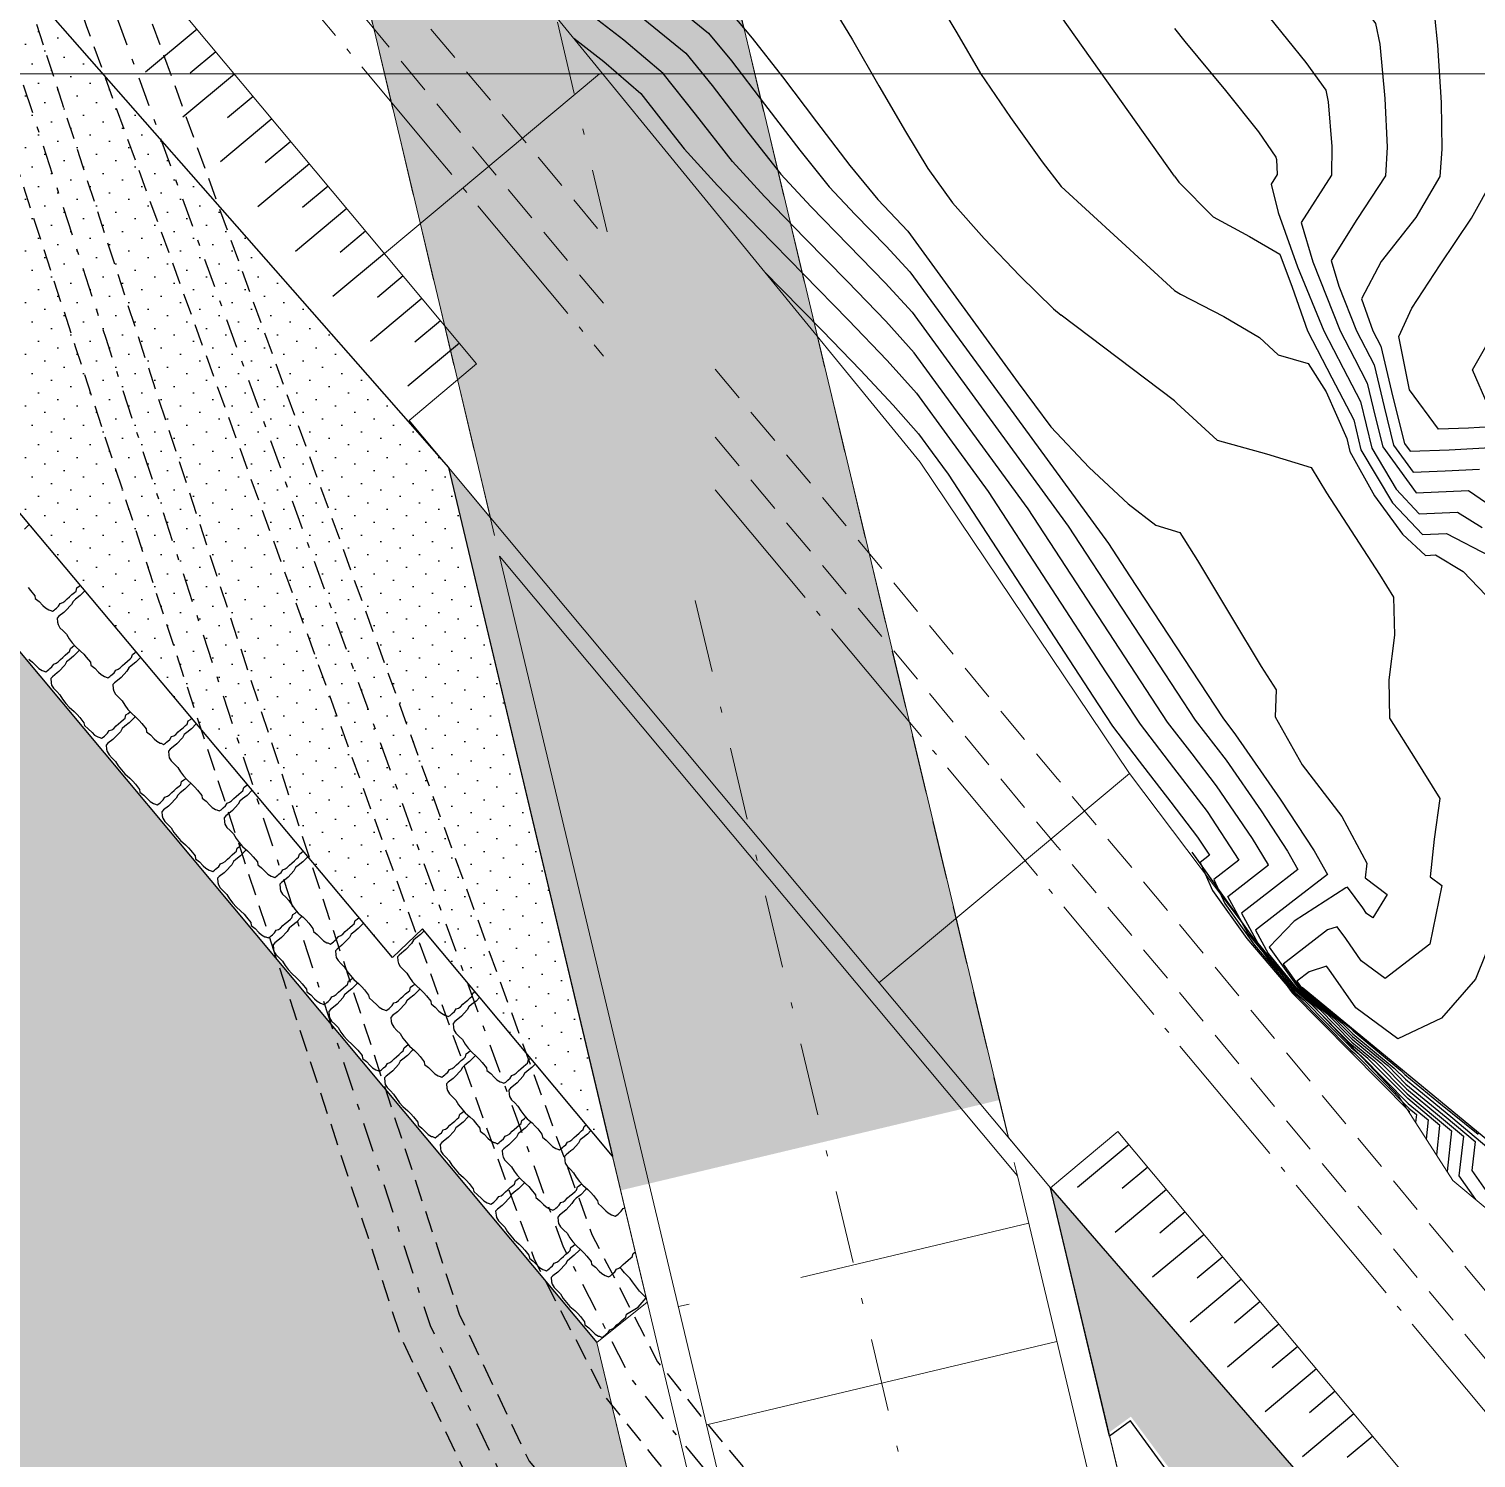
# Model space of a CAD drawing. Extents: x 61466 to 63015, y 108404 to 110397.
# Drawn here: x 62475.04 to 62499.8, y 108526.31 to 108550.77 of the extents above; entities that cross this region are included whole.
import ezdxf

# ---------------------------------------------------------------- set-up
doc = ezdxf.new("R2010")
doc.units = 0
doc.header["$LTSCALE"] = 1.000015
doc.header["$MEASUREMENT"] = 0
for name, pattern in [('ACAD_ISO04W100', [30, 24, -3, 0, -3]), ('DOT', [0.55, 0.3, -0.25]), ('NASCOSTA', [9.525, 6.35, -3.175]), ('TRATTEGGIATA', [0.75, 0.5, -0.25]), ('TRATTEGGIATA2', [0.375, 0.25, -0.125]), ('TRATTOPUNTO2', [0.5, 0.25, -0.125, 0, -0.125])]:
    doc.linetypes.add(name, pattern=pattern)
for name, color, linetype in [('colore lago', 131, 'Continuous'), ('Conduite 1000', 170, 'Continuous'), ('coordinate', 2, 'Continuous'), ('curve livello 5m', 7, 'Continuous'), ('Limite fiume', 6, 'Continuous'), ('LIN010CO', 2, 'Continuous'), ('LIN010TR', 2, 'NASCOSTA'), ('LIN018CO', 6, 'Continuous'), ('LIN018TR', 6, 'NASCOSTA'), ('LIN025CO', 7, 'Continuous'), ('pendenze', 2, 'Continuous'), ('Per+Mod Surf', 7, 'Continuous'), ('sezioni', 7, 'Continuous'), ('TalusHautBas', 7, 'Continuous'), ('TRATTCOLO-32', 255, 'Continuous')]:
    doc.layers.add(name, color=color, linetype=linetype)
doc.layers.add('Colori bordi', color=5, linetype='Continuous', plot=False)
doc.layers.add('no_plot', color=5, linetype='Continuous', plot=False)
doc.layers.add('LINCOLOVERDE-025', color=80, linetype='Continuous', lineweight=25)
pattern_1 = [(225, (0, 0), (0.11048543456, -0.3314563037), [0, -0.3125])]

# ---------------------------------------------------------------- blocks, each defined once
blk = doc.blocks.new('CONTORNO')
at = {"layer": 'Colori bordi', "lineweight": 0, "ltscale": 2, "flags": 128}
for points in [[(-22.578, 81.44), (16.586, -82.868), (15.866, -82.007), (19.27, -96.287), (18.407, -96.98), (19.153, -100.108)], [(28.44, -103.877), (26.165, -94.334), (26.165, -94.334), (25.446, -93.474), (-6.877, 42.135)]]:
    blk.add_lwpolyline(points, dxfattribs=at)

msp = doc.modelspace()

# ---------------------------------------------------------------- hatches: boundary and pattern name
at = {"layer": 'colore lago', "linetype": 'Continuous', "lineweight": 0}
msp.add_hatch(color=256, dxfattribs=at).paths.add_polyline_path([(62547.915, 108426.777), (62544.897, 108437.007), (62544.493, 108444.651), (62545.356, 108452.699), (62543.608, 108459.606), (62537.06, 108468.431), (62530.397, 108473.862), (62527.61, 108478.063), (62523.513, 108483.362), (62517.305, 108489.509), (62515.162, 108489.283), (62513.59, 108490.987), (62513.852, 108495.246), (62504.852, 108507.641), (62496.282, 108519.444), (62493.401, 108518.757), (62485.503, 108525.16), (62484.758, 108528.288), (62471.397, 108544.28), (62471.521, 108544.381), (62471.307, 108544.63), (62466.582, 108550.14), (62461.323, 108555.669), (62452.234, 108564.908), (62445.975, 108571.355), (62438.597, 108578.993), (62431.968, 108586.051), (62422.759, 108596.383), (62419.614, 108600.43), (62408.579, 108615.912), (62402.883, 108625.049), (62402.43, 108624.768), (62397.589, 108621.762), (62392.271, 108618.46), (62379.582, 108610.581), (62385.62, 108600.92), (62400.115, 108577.726), (62397.691, 108576.2), (62399.555, 108573.013), (62400.542, 108570.997), (62402.182, 108566.645), (62403.779, 108562.376), (62405.518, 108558.228), (62408.196, 108552.888), (62411.192, 108547.807), (62415.156, 108541.54), (62417.677, 108537.481), (62418.985, 108535.375), (62423.804, 108527.74), (62427.401, 108522.066), (62428.917, 108522.33), (62431.999, 108520.483), (62435.209, 108517.103), (62435.248, 108508.375), (62442.532, 108497.745), (62448.327, 108490.271), (62457.902, 108478.106), (62469.007, 108462.331), (62468.89, 108461.981), (62477.152, 108449.843), (62486.864, 108436.011), (62496.889, 108418.536), (62504.8, 108403.974), (62555.468, 108403.974), (62553.625, 108410.285), (62549.503, 108421.578)])
at = {"layer": 'LIN010CO', "linetype": 'Continuous', "lineweight": 0}
h = msp.add_hatch(dxfattribs=at)
h.set_pattern_fill('DOTS', color=256, scale=5, angle=-45, style=0)
h.set_pattern_definition(pattern_1)
h.paths.add_polyline_path([(62504.878, 108507.605), (62505.742, 108508.232), (62505.354, 108508.795), (62505.963, 108509.256), (62498.597, 108519.418), (62499.167, 108519.911), (62493.894, 108527.02), (62493.514, 108526.744), (62492.516, 108530.933), (62507.543, 108513.616), (62507.737, 108513.778), (62513.187, 108507.255), (62513.381, 108507.417), (62516.504, 108503.679), (62516.063, 108503.311), (62524.715, 108494.745), (62523.716, 108493.899), (62524.201, 108493.33), (62513.852, 108495.246)])
at = {"layer": 'LINCOLOVERDE-025', "linetype": 'Continuous', "lineweight": 0}
h = msp.add_hatch(color=256, dxfattribs=at)
h.dxf.hatch_style = 1
h.paths.add_polyline_path([(62478.858, 108572.792), (62475.862, 108572.078), (62482.936, 108542.4), (62482.217, 108543.261), (62485.165, 108530.892), (62488.647, 108531.722)])
h.paths.add_polyline_path([(62481.854, 108573.506), (62478.858, 108572.792), (62488.647, 108531.722), (62491.643, 108532.437)])
at = {"layer": 'pendenze', "linetype": 'Continuous'}
h = msp.add_hatch(dxfattribs=at)
h.set_pattern_fill('DOTS', color=256, scale=5, angle=-45, style=0)
h.set_pattern_definition(pattern_1)
h.paths.add_polyline_path([(62481.776, 108535.366), (62481.261, 108534.878), (62472.483, 108545.338), (62473.178, 108545.93), (62471.102, 108548.566), (62470.366, 108547.939), (62469.644, 108548.644), (62474.162, 108552.434), (62480.831, 108544.839), (62482.217, 108543.261), (62485.026, 108531.477)])

# ---------------------------------------------------------------- linework, layer by layer
at = {"layer": 'Colori bordi', "linetype": 'Continuous', "lineweight": 0, "flags": 128}
msp.add_lwpolyline([(62485.503, 108525.16), (62484.758, 108528.288), (62471.397, 108544.28), (62471.521, 108544.381), (62471.307, 108544.63), (62466.582, 108550.14), (62461.323, 108555.669), (62452.234, 108564.908), (62445.975, 108571.355), (62438.597, 108578.993), (62431.968, 108586.051), (62422.759, 108596.383), (62419.614, 108600.43), (62408.579, 108615.912)], dxfattribs=at)
at = {"layer": 'Conduite 1000', "linetype": 'TRATTEGGIATA2', "ltscale": 1.5, "flags": 128}
for points, elevation in [([(62462.951, 108569.266), (62468.482, 108563.313), (62474.066, 108557.787), (62475.014, 108556.513), (62475.806, 108554.754), (62477.042, 108551.158), (62484.673, 108530.139), (62485.796, 108527.96), (62486.539, 108527.03), (62496.147, 108515.461), (62498.015, 108513.188), (62499.314, 108511.67), (62499.508, 108511.447), (62501.86, 108508.75), (62502.044, 108508.532), (62503.096, 108507.296), (62503.169, 108507.21), (62506.669, 108502.962), (62510.917, 108497.796), (62515.172, 108492.623), (62520.198, 108486.553), (62525.225, 108480.482), (62530.361, 108474.313), (62535.499, 108468.144), (62540.212, 108462.497), (62544.926, 108456.851), (62565.713, 108432.084), (62567.128, 108430.36), (62568.411, 108428.898), (62569.163, 108427.961), (62570.114, 108426.834), (62570.457, 108426.45), (62575.082, 108420.662), (62582.399, 108411.97), (62582.754, 108410.872), (62581.736, 108410.542), (62581.445, 108411.441), (62574.254, 108419.984), (62569.64, 108425.759), (62569.306, 108426.133), (62568.337, 108427.281), (62567.592, 108428.209), (62566.312, 108429.667), (62564.89, 108431.401), (62544.106, 108456.164), (62539.391, 108461.812), (62534.677, 108467.459), (62529.539, 108473.629), (62524.402, 108479.799), (62519.374, 108485.87), (62514.347, 108491.942), (62510.09, 108497.117), (62505.844, 108502.281), (62502.347, 108506.525), (62502.28, 108506.604), (62501.229, 108507.839), (62501.048, 108508.052), (62498.701, 108510.744), (62498.504, 108510.971), (62497.195, 108512.501), (62495.322, 108514.78), (62485.71, 108526.354), (62484.894, 108527.375), (62483.691, 108529.709), (62476.034, 108550.802), (62474.81, 108554.36), (62474.086, 108555.967), (62473.256, 108557.084), (62467.714, 108562.568), (62462.167, 108568.537)], 279.04), ([(62463.405, 108565.574), (62465.133, 108563.791), (62469.02, 108559.793), (62472.915, 108555.789), (62473.768, 108554.683), (62474.27, 108553.501), (62475.053, 108551.212), (62475.959, 108548.424), (62476.864, 108545.64), (62482.403, 108528.776), (62483.598, 108526.257), (62484.158, 108525.609), (62494.437, 108513.44), (62495.976, 108511.575), (62496.99, 108510.456), (62498.469, 108508.942), (62499.969, 108507.403), (62500.142, 108507.214), (62501.341, 108505.952), (62503.051, 108503.871), (62504.767, 108501.782), (62509.889, 108495.622), (62515.014, 108489.461), (62518.195, 108485.622), (62525.264, 108477.098), (62530.391, 108470.978), (62534.032, 108466.633), (62535.529, 108464.845), (62535.642, 108464.708), (62536.737, 108463.404), (62545.242, 108453.253), (62545.418, 108453.044), (62561.204, 108434.247), (62563.166, 108431.887), (62565.561, 108428.98), (62566.396, 108428.011), (62567.418, 108426.731), (62568.805, 108425.067), (62572.623, 108420.422), (62576.608, 108415.646), (62580.658, 108410.792), (62581.152, 108409.337), (62580.139, 108408.993), (62579.709, 108410.26), (62575.787, 108414.96), (62571.799, 108419.739), (62567.981, 108424.384), (62566.589, 108426.054), (62565.572, 108427.328), (62564.743, 108428.291), (62562.342, 108431.205), (62560.383, 108433.561), (62544.599, 108452.356), (62544.422, 108452.566), (62535.917, 108462.716), (62534.82, 108464.023), (62534.706, 108464.161), (62533.211, 108465.946), (62529.571, 108470.291), (62524.442, 108476.413), (62517.372, 108484.939), (62514.19, 108488.777), (62509.066, 108494.938), (62503.943, 108501.1), (62502.224, 108503.191), (62500.538, 108505.243), (62499.359, 108506.485), (62499.192, 108506.668), (62497.703, 108508.194), (62496.211, 108509.723), (62495.167, 108510.875), (62493.616, 108512.754), (62483.344, 108524.914), (62482.694, 108525.668), (62481.407, 108528.378), (62475.846, 108545.308), (62474.941, 108548.093), (62474.037, 108550.874), (62473.27, 108553.119), (62472.836, 108554.139), (62472.105, 108555.087), (62468.252, 108559.048), (62464.365, 108563.045), (62462.637, 108564.829)], 277.833)]:
    msp.add_lwpolyline(points, close=True, dxfattribs=dict(at, elevation=elevation))
at = {"layer": 'Conduite 1000', "linetype": 'TRATTOPUNTO2', "ltscale": 2, "flags": 128}
for points, elevation in [([(62462.559, 108568.901), (62468.098, 108562.94), (62473.661, 108557.435), (62474.55, 108556.24), (62475.308, 108554.557), (62476.538, 108550.98), (62484.182, 108529.924), (62485.345, 108527.667), (62486.124, 108526.692), (62495.734, 108515.121), (62497.605, 108512.844), (62498.909, 108511.32), (62499.105, 108511.096), (62501.454, 108508.401), (62501.636, 108508.186), (62502.688, 108506.95), (62502.758, 108506.868), (62506.256, 108502.622), (62510.504, 108497.456), (62514.759, 108492.282), (62519.786, 108486.211), (62524.813, 108480.14), (62529.95, 108473.971), (62535.088, 108467.802), (62539.801, 108462.154), (62544.516, 108456.507), (62565.301, 108431.742), (62566.72, 108430.013), (62568.001, 108428.553), (62568.75, 108427.621), (62569.71, 108426.484), (62570.049, 108426.105), (62574.668, 108420.323), (62581.922, 108411.705), (62582.245, 108410.707)], 279.04), ([(62463.021, 108565.201), (62464.749, 108563.418), (62468.636, 108559.42), (62472.51, 108555.438), (62473.302, 108554.411), (62473.77, 108553.31), (62474.545, 108551.043), (62475.45, 108548.258), (62476.355, 108545.474), (62481.905, 108528.577), (62483.146, 108525.962), (62483.751, 108525.261), (62494.026, 108513.097), (62495.571, 108511.225), (62496.601, 108510.09), (62498.086, 108508.568), (62499.58, 108507.036), (62499.751, 108506.85), (62500.939, 108505.597), (62502.637, 108503.531), (62504.355, 108501.441), (62509.478, 108495.28), (62514.602, 108489.119), (62517.784, 108485.281), (62524.853, 108476.755), (62529.981, 108470.634), (62533.622, 108466.289), (62535.117, 108464.503), (62535.231, 108464.366), (62536.327, 108463.06), (62544.832, 108452.909), (62545.008, 108452.7), (62560.794, 108433.904), (62562.754, 108431.546), (62565.152, 108428.636), (62565.984, 108427.67), (62567.003, 108426.392), (62568.393, 108424.725), (62572.211, 108420.08), (62576.198, 108415.303), (62580.184, 108410.526), (62580.646, 108409.165)], 277.833)]:
    msp.add_lwpolyline(points, dxfattribs=dict(at, elevation=elevation))
at = {"layer": 'coordinate', "linetype": 'Continuous', "lineweight": 0}
for p, q in [((62300, 108550), (62494.639, 108550)), ((62494.639, 108550), (62587, 108550))]:
    msp.add_line(p, q, dxfattribs=at)
at = {"layer": 'curve livello 5m', "color": 2}
msp.add_line((62494.639, 108548.248), (62492.699, 108550.98), dxfattribs=at)
at = {"layer": 'curve livello 5m', "color": 2, "flags": 128}
for points in [[(62485.548, 108550.946), (62486.28, 108550.35), (62486.28, 108550.35), (62486.73, 108549.797), (62487.356, 108548.975), (62487.907, 108548.28), (62487.907, 108548.28), (62488.421, 108547.725), (62489.064, 108547.066), (62489.689, 108546.423), (62490.15, 108545.919), (62490.15, 108545.919), (62491.378, 108544.236), (62492.823, 108542.258), (62493.738, 108540.854), (62494.993, 108538.94), (62495.522, 108538.251), (62496.12, 108537.388), (62496.575, 108536.695), (62496.751, 108536.38), (62496.751, 108536.38), (62496.267, 108536.006), (62495.787, 108535.633), (62495.787, 108535.633), (62496.067, 108535.12), (62496.728, 108534.313), (62496.728, 108534.313), (62497.119, 108533.99), (62497.673, 108533.43), (62498.061, 108533.109), (62498.62, 108532.544), (62499.381, 108531.912), (62499.302, 108531.213)], [(62494.639, 108548.248), (62494.715, 108548.146), (62494.715, 108548.146), (62495.304, 108547.551), (62495.925, 108547.213), (62496.441, 108546.915), (62496.441, 108546.915), (62496.652, 108546.346), (62496.914, 108545.602), (62496.914, 108545.602), (62497.334, 108544.798), (62497.705, 108544.075), (62497.705, 108544.075), (62497.829, 108543.564), (62498.367, 108542.656), (62498.88, 108542.114), (62498.88, 108542.114), (62499.292, 108542.133), (62500.04, 108541.745)], [(62500.235, 108543.97), (62499.667, 108543.934), (62499.156, 108543.92), (62498.661, 108544.592), (62498.477, 108545.504), (62498.699, 108545.99), (62499.184, 108546.728), (62499.72, 108547.53), (62500.099, 108548.207)]]:
    msp.add_lwpolyline(points, dxfattribs=at)
at = {"layer": 'Limite fiume', "linetype": 'Continuous'}
msp.add_line((62471.397, 108544.28), (62484.758, 108528.288), dxfattribs=at)
at = {"layer": 'Limite fiume', "linetype": 'Continuous', "flags": 128}
for points in [[(62481.776, 108535.366), (62481.261, 108534.878), (62472.483, 108545.338), (62473.178, 108545.93), (62471.102, 108548.566), (62470.366, 108547.939), (62469.644, 108548.644), (62474.162, 108552.434), (62480.831, 108544.839), (62482.217, 108543.261), (62485.026, 108531.477)], [(62504.852, 108507.641), (62505.646, 108508.229), (62505.251, 108508.812), (62505.83, 108509.251), (62498.441, 108519.457), (62499.034, 108519.89), (62493.887, 108526.95), (62493.528, 108526.685), (62492.516, 108530.933), (62507.543, 108513.616), (62507.737, 108513.778), (62513.187, 108507.255), (62513.381, 108507.417), (62516.504, 108503.679), (62516.063, 108503.311), (62524.663, 108494.702), (62523.716, 108493.899), (62524.201, 108493.33), (62513.852, 108495.246)]]:
    msp.add_lwpolyline(points, close=True, dxfattribs=at)
at = {"layer": 'LIN010CO', "linetype": 'Continuous', "lineweight": 0}
for p, q in [((62488.249, 108529.403), (62492.145, 108530.331)), ((62486.153, 108528.903), (62486.335, 108528.946)), ((62492.628, 108528.307), (62486.636, 108526.879))]:
    msp.add_line(p, q, dxfattribs=at)
at = {"layer": 'LIN010TR', "linetype": 'TRATTOPUNTO2', "lineweight": 0, "ltscale": 5, "flags": 128}
for points in [[(62455.145, 108672.281), (62484.936, 108547.295)], [(62486.439, 108540.988), (62491.902, 108518.07)]]:
    msp.add_lwpolyline(points, dxfattribs=at)
at = {"layer": 'LIN010TR', "lineweight": 0, "ltscale": 0.1, "flags": 128}
for points in [[(62453.2, 108579.627), (62465.895, 108569.944), (62482.946, 108549.535), (62484.869, 108547.234)], [(62452.691, 108579.077), (62465.376, 108569.402), (62482.946, 108548.372), (62484.869, 108546.071)], [(62486.783, 108544.942), (62492.637, 108537.936), (62523.523, 108500.966)], [(62486.783, 108543.779), (62492.637, 108536.773), (62523.523, 108499.803)]]:
    msp.add_lwpolyline(points, dxfattribs=at)
at = {"layer": 'LIN018CO'}
for p, q in [((62477.917, 108550.76), (62477.036, 108550.025)), ((62478.238, 108550.377), (62477.799, 108550.01)), ((62478.558, 108549.993), (62477.677, 108549.257)), ((62478.879, 108549.609), (62478.44, 108549.243)), ((62479.199, 108549.226), (62478.319, 108548.49)), ((62479.52, 108548.842), (62479.081, 108548.476)), ((62479.84, 108548.458), (62478.96, 108547.723)), ((62480.161, 108548.075), (62479.722, 108547.708)), ((62480.482, 108547.691), (62479.601, 108546.955)), ((62480.802, 108547.307), (62480.364, 108546.941)), ((62481.123, 108546.923), (62480.242, 108546.188)), ((62481.443, 108546.54), (62481.005, 108546.173)), ((62481.764, 108546.156), (62480.883, 108545.42)), ((62482.084, 108545.772), (62481.646, 108545.406)), ((62482.405, 108545.389), (62481.524, 108544.653)), ((62493.863, 108531.674), (62492.982, 108530.938)), ((62494.183, 108531.29), (62493.745, 108530.924)), ((62494.504, 108530.907), (62493.623, 108530.171)), ((62494.825, 108530.523), (62494.386, 108530.157)), ((62495.145, 108530.139), (62494.264, 108529.404)), ((62495.466, 108529.756), (62495.027, 108529.389)), ((62495.786, 108529.372), (62494.906, 108528.636)), ((62496.107, 108528.988), (62495.668, 108528.622)), ((62496.427, 108528.604), (62495.547, 108527.869)), ((62496.748, 108528.221), (62496.309, 108527.854)), ((62497.069, 108527.837), (62496.188, 108527.101)), ((62497.389, 108527.453), (62496.951, 108527.087)), ((62497.71, 108527.07), (62496.829, 108526.334)), ((62498.03, 108526.686), (62497.592, 108526.319))]:
    msp.add_line(p, q, dxfattribs=at)
at = {"layer": 'LIN018TR', "linetype": 'ACAD_ISO04W100', "lineweight": 0, "ltscale": 0.1, "flags": 128}
for points in [[(62454.896, 108581.044), (62481.938, 108548.677), (62484.869, 108545.169)], [(62486.783, 108542.878), (62523.523, 108498.901)]]:
    msp.add_lwpolyline(points, dxfattribs=at)
at = {"layer": 'LIN025CO', "linetype": 'TRATTEGGIATA', "lineweight": 0, "ltscale": 2}
for p, q in [((62445.642, 108725.432), (62491.953, 108531.14)), ((62439.65, 108724.004), (62483.092, 108541.745))]:
    msp.add_line(p, q, dxfattribs=at)
at = {"layer": 'LIN025CO', "linetype": 'Continuous', "lineweight": 0}
for p, q in [((62482.217, 108543.261), (62486.548, 108525.091)), ((62482.217, 108543.261), (62492.516, 108530.933)), ((62483.092, 108541.745), (62487.034, 108525.207)), ((62483.092, 108541.745), (62491.953, 108531.14)), ((62491.953, 108531.14), (62494.591, 108520.069)), ((62492.516, 108530.934), (62495.078, 108520.185)), ((62484.758, 108528.288), (62485.503, 108525.16))]:
    msp.add_line(p, q, dxfattribs=at)
at = {"layer": 'LIN025CO', "linetype": 'Continuous'}
msp.add_line((62494.937, 108536.677), (62496.65, 108534.274), dxfattribs=at)
at = {"layer": 'no_plot'}
for p, q in [((62492.699, 108548.07), (62494.639, 108546.289)), ((62494.639, 108544.404), (62492.699, 108545.867))]:
    msp.add_line(p, q, dxfattribs=at)
at = {"layer": 'no_plot', "flags": 128}
for points in [[(62474.647, 108573.741), (62475.089, 108573.341), (62475.39, 108572.79), (62475.786, 108571.952), (62476.151, 108571.245), (62477.518, 108569.366), (62478.284, 108568.327), (62478.701, 108567.822), (62479.198, 108567.235), (62479.597, 108566.75), (62481.732, 108563.792), (62484.062, 108560.565), (62484.464, 108559.948), (62484.928, 108559.217), (62485.322, 108558.613), (62487.624, 108555.455), (62488.494, 108554.222), (62489.353, 108553.023), (62490.5, 108551.401), (62490.914, 108550.7), (62491.323, 108550.006), (62491.835, 108549.248), (62492.373, 108548.493), (62492.699, 108548.07)], [(62494.639, 108558.587), (62494.93, 108558.183), (62496.724, 108555.198), (62497.799, 108553.441), (62498.432, 108552.647), (62498.929, 108552.006), (62499.034, 108551.496), (62499.137, 108550.489), (62499.2, 108549.509), (62499.216, 108548.709), (62499.179, 108548.242), (62498.77, 108547.54), (62498.175, 108546.787), (62497.838, 108546.146), (62498.034, 108545.599), (62498.171, 108545.336), (62498.377, 108544.465), (62498.574, 108543.671), (62498.67, 108543.539), (62499.336, 108543.562), (62500.046, 108543.602)], [(62494.639, 108555.88), (62494.825, 108555.57), (62496.411, 108552.978), (62496.988, 108552.239), (62497.679, 108551.399), (62498.078, 108550.861), (62498.151, 108550.508), (62498.24, 108549.576), (62498.277, 108548.741), (62498.251, 108548.253), (62497.759, 108547.504), (62497.322, 108546.801), (62497.45, 108546.363), (62497.754, 108545.6), (62498.054, 108545.021), (62498.225, 108544.301), (62498.388, 108543.645), (62498.723, 108543.182), (62499.272, 108543.202), (62499.858, 108543.235)], [(62494.639, 108553.142), (62495.022, 108552.515), (62495.56, 108551.815), (62496.258, 108550.966), (62496.889, 108550.191), (62497.227, 108549.716), (62497.268, 108549.519), (62497.332, 108548.753), (62497.323, 108548.265), (62496.806, 108547.456), (62497.004, 108546.779), (62497.474, 108545.601), (62497.72, 108545.129), (62497.938, 108544.705), (62498.073, 108544.136), (62498.201, 108543.618), (62498.775, 108542.826), (62499.669, 108542.867), (62500.283, 108542.445)], [(62485.962, 108551.275), (62486.667, 108550.694), (62487.063, 108550.219), (62487.628, 108549.48), (62488.23, 108548.69), (62488.734, 108548.063), (62489.177, 108547.59), (62489.708, 108547.048), (62490.113, 108546.612), (62491.673, 108544.474), (62493.508, 108541.961), (62493.87, 108541.406), (62495.465, 108538.975), (62495.684, 108538.689), (62496.449, 108537.586), (62497.031, 108536.7), (62497.256, 108536.297), (62496.638, 108535.819), (62496.024, 108535.342), (62496.24, 108534.947), (62496.75, 108534.324), (62497.249, 108533.912), (62497.679, 108533.477), (62498.174, 108533.067), (62498.61, 108532.627), (62499.175, 108532.164), (62499.582, 108531.82), (62499.504, 108531.14), (62499.789, 108530.735)], [(62499.127, 108531.486), (62499.128, 108531.497), (62499.18, 108532.004), (62499.18, 108532.004), (62498.629, 108532.461), (62497.948, 108533.15), (62497.668, 108533.383), (62496.989, 108534.069), (62496.707, 108534.302), (62495.894, 108535.294), (62495.551, 108535.923), (62495.551, 108535.923), (62496.246, 108536.463), (62495.974, 108536.915), (62495.359, 108537.813), (62494.94, 108538.359), (62494.522, 108538.905), (62494.522, 108538.905), (62493.605, 108540.302), (62492.138, 108542.554), (62491.083, 108543.998), (62490.187, 108545.225), (62489.701, 108545.764), (62489.043, 108546.446), (62488.317, 108547.186), (62487.628, 108547.898), (62487.08, 108548.497), (62487.08, 108548.497), (62486.445, 108549.309), (62485.894, 108550.006), (62485.894, 108550.006), (62485.22, 108550.575), (62484.404, 108551.2)], [(62487.053, 108551.038), (62487.416, 108550.611), (62487.931, 108549.946), (62488.516, 108549.175), (62489.087, 108548.431), (62489.562, 108547.846), (62490.076, 108547.305), (62491.968, 108544.713), (62492.522, 108543.955), (62493.18, 108543.263), (62493.846, 108542.64), (62494.319, 108542.272), (62494.733, 108542.151), (62495.032, 108541.669), (62495.613, 108540.698), (62496.123, 108539.857), (62496.38, 108539.458), (62496.364, 108538.995), (62496.825, 108538.171), (62497.5, 108537.288), (62497.932, 108536.49), (62497.9, 108536.238), (62498.277, 108535.957), (62498.031, 108535.553), (62497.926, 108535.63), (62497.859, 108535.727), (62497.602, 108536.078), (62497.571, 108536.068), (62496.689, 108535.499), (62496.261, 108535.051), (62496.771, 108534.335), (62497.379, 108533.834), (62497.685, 108533.524), (62498.287, 108533.026), (62498.6, 108532.709), (62499.287, 108532.146), (62499.782, 108531.728), (62499.726, 108531.23), (62500.008, 108530.83)], [(62488.74, 108551.224), (62489.13, 108550.582), (62489.583, 108549.794), (62490.035, 108549.01), (62490.42, 108548.377), (62490.839, 108547.79), (62491.382, 108547.178), (62491.993, 108546.54), (62492.569, 108545.979), (62492.699, 108545.867)], [(62494.639, 108550.772), (62494.818, 108550.552), (62495.51, 108549.713), (62496.078, 108549.005), (62496.376, 108548.571), (62496.384, 108548.531), (62496.396, 108548.276), (62496.291, 108548.112), (62496.411, 108547.623), (62496.746, 108546.693), (62497.194, 108545.601), (62497.527, 108544.964), (62497.821, 108544.39), (62498.015, 108543.591), (62498.431, 108542.889), (62498.828, 108542.47), (62499.481, 108542.5), (62499.906, 108542.233)], [(62484.361, 108550.608), (62484.876, 108550.211), (62485.507, 108549.662), (62485.854, 108549.224), (62486.253, 108548.713), (62486.821, 108548.089), (62487.529, 108547.351), (62488.3, 108546.563), (62489.058, 108545.788), (62489.725, 108545.09), (62490.224, 108544.532), (62490.788, 108543.759), (62491.452, 108542.85), (62493.473, 108539.75), (62494.051, 108538.869), (62494.623, 108538.123), (62495.196, 108537.375), (62495.741, 108536.545), (62495.314, 108536.214), (62495.498, 108535.799), (62496.006, 108535.087), (62496.685, 108534.291), (62496.86, 108534.147), (62497.26, 108533.742), (62497.662, 108533.335), (62497.835, 108533.192), (62498.237, 108532.786), (62498.639, 108532.379), (62498.98, 108532.096), (62498.946, 108531.769)], [(62487.626, 108546.611), (62487.919, 108546.312), (62488.618, 108545.598), (62489.267, 108544.927), (62489.828, 108544.329), (62490.261, 108543.839), (62490.493, 108543.521), (62490.767, 108543.146), (62493.34, 108539.198), (62493.579, 108538.834), (62494.033, 108538.235), (62494.579, 108537.537), (62495.033, 108536.937), (62495.236, 108536.628), (62495.077, 108536.505), (62495.29, 108536.025), (62495.878, 108535.201), (62496.664, 108534.28), (62496.73, 108534.226), (62497.192, 108533.758), (62497.656, 108533.288), (62497.722, 108533.234), (62498.185, 108532.765), (62498.649, 108532.296), (62498.779, 108532.188), (62498.765, 108532.051)], [(62494.639, 108546.289), (62494.743, 108546.227), (62495.484, 108545.848), (62496.096, 108545.489), (62496.416, 108545.189), (62496.925, 108545.041), (62497.232, 108544.558), (62497.588, 108543.759), (62497.642, 108543.538), (62498.063, 108542.777), (62498.541, 108542.118), (62498.933, 108541.757), (62499.104, 108541.765), (62499.579, 108541.484), (62499.968, 108541.077)], [(62500.003, 108544.318), (62499.739, 108544.934), (62500.014, 108545.41)], [(62494.639, 108544.404), (62494.68, 108544.364), (62495.368, 108543.731), (62496.212, 108543.493), (62496.978, 108543.26), (62497.24, 108542.828), (62497.66, 108542.176), (62498.148, 108541.428), (62498.389, 108541.045), (62498.403, 108540.395), (62498.306, 108539.629), (62498.319, 108538.974), (62498.758, 108538.279), (62499.179, 108537.6), (62499.082, 108536.899), (62499.012, 108536.256), (62499.213, 108536.106), (62499.008, 108535.105), (62498.245, 108534.519), (62497.834, 108534.821), (62497.57, 108535.201), (62497.422, 108535.404), (62497.256, 108535.349), (62496.497, 108534.761), (62496.793, 108534.346), (62497.509, 108533.755), (62497.691, 108533.572), (62498.4, 108532.984), (62498.59, 108532.792), (62499.4, 108532.129), (62499.983, 108531.636)], [(62500.131, 108535.356), (62499.791, 108534.508), (62499.207, 108533.841), (62498.458, 108533.485), (62497.742, 108534.013), (62497.281, 108534.676), (62497.242, 108534.729), (62496.941, 108534.63), (62496.734, 108534.47), (62496.815, 108534.357), (62497.191, 108534.044), (62497.639, 108533.677), (62497.696, 108533.619), (62498.105, 108533.281), (62498.513, 108532.942), (62498.581, 108532.874), (62499.159, 108532.393), (62499.837, 108531.851)]]:
    msp.add_lwpolyline(points, dxfattribs=at)
at = {"layer": 'pendenze', "linetype": 'Continuous', "flags": 128}
for points in [[(62475.044, 108542.286), (62474.967, 108542.208)], [(62475.027, 108541.209), (62475.071, 108541.158), (62475.142, 108541.067), (62475.15, 108541.019), (62475.217, 108540.966), (62475.282, 108540.899), (62475.324, 108540.859), (62475.381, 108540.825), (62475.381, 108540.825), (62475.399, 108540.82), (62475.442, 108540.802), (62475.473, 108540.823), (62475.493, 108540.84), (62475.512, 108540.857), (62475.548, 108540.888), (62475.577, 108540.934), (62475.619, 108540.949), (62475.653, 108540.973), (62475.693, 108541.014), (62475.733, 108541.048), (62475.776, 108541.086), (62475.819, 108541.124), (62475.847, 108541.148), (62475.862, 108541.202), (62475.901, 108541.229), (62475.918, 108541.244)], [(62475.997, 108541.15), (62475.918, 108541.069), (62475.84, 108541.007), (62475.797, 108540.97), (62475.767, 108540.916), (62475.667, 108540.809), (62475.636, 108540.781), (62475.554, 108540.717), (62475.526, 108540.686), (62475.532, 108540.615), (62475.54, 108540.574), (62475.573, 108540.52), (62475.628, 108540.464), (62475.684, 108540.408), (62475.73, 108540.331), (62475.784, 108540.261), (62475.843, 108540.194), (62475.926, 108540.121), (62475.978, 108540.07), (62476.023, 108540.018), (62476.094, 108539.928), (62476.102, 108539.88), (62476.168, 108539.827), (62476.234, 108539.76), (62476.275, 108539.72), (62476.332, 108539.686), (62476.332, 108539.686), (62476.35, 108539.681), (62476.394, 108539.663), (62476.424, 108539.683), (62476.444, 108539.701), (62476.464, 108539.718), (62476.499, 108539.749), (62476.528, 108539.795), (62476.57, 108539.81), (62476.605, 108539.834), (62476.645, 108539.875), (62476.684, 108539.909), (62476.728, 108539.947), (62476.771, 108539.985), (62476.798, 108540.009), (62476.813, 108540.063), (62476.852, 108540.09), (62476.872, 108540.107)], [(62475.038, 108539.983), (62475.105, 108539.93), (62475.17, 108539.863), (62475.212, 108539.823), (62475.269, 108539.789), (62475.269, 108539.789), (62475.287, 108539.784), (62475.33, 108539.767), (62475.361, 108539.787), (62475.381, 108539.804), (62475.4, 108539.821), (62475.436, 108539.852), (62475.465, 108539.898), (62475.507, 108539.913), (62475.541, 108539.937), (62475.581, 108539.978), (62475.621, 108540.012), (62475.664, 108540.05), (62475.707, 108540.088), (62475.735, 108540.112), (62475.75, 108540.166), (62475.789, 108540.193), (62475.82, 108540.22)], [(62475.911, 108540.135), (62475.894, 108540.123), (62475.806, 108540.033), (62475.728, 108539.972), (62475.685, 108539.934), (62475.655, 108539.88), (62475.555, 108539.773), (62475.524, 108539.745), (62475.442, 108539.681), (62475.414, 108539.65), (62475.42, 108539.579), (62475.428, 108539.538), (62475.461, 108539.484), (62475.517, 108539.428), (62475.572, 108539.372), (62475.618, 108539.295), (62475.672, 108539.225), (62475.731, 108539.158), (62475.814, 108539.085), (62475.866, 108539.034), (62475.911, 108538.983), (62475.982, 108538.893), (62475.99, 108538.844), (62476.056, 108538.791), (62476.122, 108538.724), (62476.163, 108538.684), (62476.22, 108538.65), (62476.22, 108538.65), (62476.238, 108538.645), (62476.282, 108538.628), (62476.313, 108538.648), (62476.332, 108538.665), (62476.352, 108538.682), (62476.387, 108538.713), (62476.416, 108538.759), (62476.458, 108538.774), (62476.493, 108538.798), (62476.533, 108538.839), (62476.572, 108538.873), (62476.616, 108538.911), (62476.659, 108538.949), (62476.686, 108538.973), (62476.701, 108539.027), (62476.74, 108539.054), (62476.771, 108539.081)], [(62476.951, 108540.013), (62476.87, 108539.929), (62476.792, 108539.868), (62476.748, 108539.831), (62476.719, 108539.777), (62476.619, 108539.67), (62476.587, 108539.642), (62476.505, 108539.578), (62476.477, 108539.547), (62476.483, 108539.476), (62476.492, 108539.435), (62476.525, 108539.381), (62476.58, 108539.325), (62476.635, 108539.269), (62476.682, 108539.192), (62476.736, 108539.122), (62476.794, 108539.055), (62476.878, 108538.982), (62476.93, 108538.931), (62476.974, 108538.879), (62477.046, 108538.789), (62477.053, 108538.741), (62477.12, 108538.688), (62477.185, 108538.621), (62477.227, 108538.581), (62477.284, 108538.547), (62477.284, 108538.547), (62477.302, 108538.542), (62477.345, 108538.524), (62477.376, 108538.544), (62477.396, 108538.562), (62477.415, 108538.579), (62477.451, 108538.609), (62477.48, 108538.656), (62477.522, 108538.671), (62477.557, 108538.695), (62477.596, 108538.736), (62477.636, 108538.77), (62477.679, 108538.808), (62477.722, 108538.846), (62477.75, 108538.87), (62477.765, 108538.924), (62477.804, 108538.951), (62477.826, 108538.971)], [(62476.862, 108538.996), (62476.846, 108538.984), (62476.758, 108538.894), (62476.68, 108538.833), (62476.636, 108538.795), (62476.607, 108538.741), (62476.507, 108538.634), (62476.475, 108538.606), (62476.393, 108538.542), (62476.365, 108538.511), (62476.371, 108538.44), (62476.38, 108538.399), (62476.413, 108538.345), (62476.468, 108538.289), (62476.523, 108538.233), (62476.57, 108538.156), (62476.624, 108538.086), (62476.682, 108538.019), (62476.766, 108537.946), (62476.818, 108537.895), (62476.862, 108537.844), (62476.934, 108537.754), (62476.941, 108537.705), (62477.008, 108537.652), (62477.073, 108537.585), (62477.115, 108537.545), (62477.172, 108537.511), (62477.172, 108537.511), (62477.19, 108537.506), (62477.233, 108537.489), (62477.264, 108537.509), (62477.284, 108537.526), (62477.304, 108537.543), (62477.339, 108537.574), (62477.368, 108537.62), (62477.41, 108537.635), (62477.445, 108537.659), (62477.485, 108537.7), (62477.524, 108537.734), (62477.567, 108537.772), (62477.611, 108537.81), (62477.638, 108537.834), (62477.653, 108537.888), (62477.692, 108537.915), (62477.723, 108537.942)], [(62477.905, 108538.877), (62477.822, 108538.79), (62477.743, 108538.729), (62477.7, 108538.692), (62477.67, 108538.638), (62477.57, 108538.531), (62477.539, 108538.503), (62477.457, 108538.439), (62477.429, 108538.408), (62477.435, 108538.337), (62477.443, 108538.296), (62477.476, 108538.241), (62477.532, 108538.186), (62477.587, 108538.13), (62477.633, 108538.053), (62477.688, 108537.983), (62477.746, 108537.916), (62477.829, 108537.843), (62477.881, 108537.792), (62477.926, 108537.74), (62477.997, 108537.65), (62478.005, 108537.602), (62478.071, 108537.549), (62478.137, 108537.482), (62478.179, 108537.442), (62478.235, 108537.408), (62478.235, 108537.408), (62478.254, 108537.403), (62478.297, 108537.385), (62478.328, 108537.405), (62478.347, 108537.423), (62478.367, 108537.44), (62478.402, 108537.47), (62478.432, 108537.517), (62478.473, 108537.532), (62478.508, 108537.556), (62478.548, 108537.597), (62478.587, 108537.631), (62478.631, 108537.669), (62478.674, 108537.707), (62478.702, 108537.731), (62478.716, 108537.785), (62478.755, 108537.812), (62478.78, 108537.834)], [(62477.814, 108537.857), (62477.797, 108537.845), (62477.71, 108537.755), (62477.631, 108537.693), (62477.588, 108537.656), (62477.558, 108537.602), (62477.459, 108537.495), (62477.427, 108537.467), (62477.345, 108537.403), (62477.317, 108537.372), (62477.323, 108537.301), (62477.331, 108537.26), (62477.364, 108537.206), (62477.42, 108537.15), (62477.475, 108537.094), (62477.521, 108537.017), (62477.576, 108536.947), (62477.634, 108536.88), (62477.718, 108536.807), (62477.769, 108536.756), (62477.814, 108536.705), (62477.885, 108536.615), (62477.893, 108536.566), (62477.96, 108536.513), (62478.025, 108536.446), (62478.067, 108536.406), (62478.123, 108536.372), (62478.123, 108536.372), (62478.142, 108536.367), (62478.185, 108536.35), (62478.216, 108536.37), (62478.235, 108536.387), (62478.255, 108536.404), (62478.291, 108536.435), (62478.32, 108536.481), (62478.361, 108536.496), (62478.396, 108536.52), (62478.436, 108536.561), (62478.476, 108536.595), (62478.519, 108536.633), (62478.562, 108536.671), (62478.59, 108536.695), (62478.605, 108536.749), (62478.643, 108536.776), (62478.675, 108536.803)], [(62478.859, 108537.74), (62478.773, 108537.651), (62478.695, 108537.59), (62478.652, 108537.553), (62478.622, 108537.499), (62478.522, 108537.392), (62478.491, 108537.364), (62478.408, 108537.3), (62478.38, 108537.268), (62478.387, 108537.198), (62478.395, 108537.157), (62478.428, 108537.102), (62478.483, 108537.047), (62478.539, 108536.991), (62478.585, 108536.914), (62478.639, 108536.844), (62478.697, 108536.777), (62478.781, 108536.704), (62478.833, 108536.653), (62478.877, 108536.601), (62478.949, 108536.511), (62478.956, 108536.463), (62479.023, 108536.41), (62479.089, 108536.343), (62479.13, 108536.303), (62479.187, 108536.269), (62479.187, 108536.269), (62479.205, 108536.264), (62479.248, 108536.246), (62479.279, 108536.266), (62479.299, 108536.284), (62479.319, 108536.301), (62479.354, 108536.331), (62479.383, 108536.377), (62479.425, 108536.393), (62479.46, 108536.416), (62479.5, 108536.458), (62479.539, 108536.492), (62479.582, 108536.53), (62479.626, 108536.568), (62479.653, 108536.592), (62479.668, 108536.646), (62479.707, 108536.673), (62479.735, 108536.697)], [(62478.766, 108536.718), (62478.749, 108536.706), (62478.661, 108536.616), (62478.583, 108536.554), (62478.54, 108536.517), (62478.51, 108536.463), (62478.41, 108536.356), (62478.379, 108536.328), (62478.297, 108536.264), (62478.268, 108536.233), (62478.275, 108536.162), (62478.283, 108536.121), (62478.316, 108536.067), (62478.371, 108536.011), (62478.427, 108535.955), (62478.473, 108535.878), (62478.527, 108535.808), (62478.585, 108535.741), (62478.669, 108535.668), (62478.721, 108535.617), (62478.765, 108535.566), (62478.837, 108535.476), (62478.845, 108535.427), (62478.911, 108535.374), (62478.977, 108535.307), (62479.018, 108535.267), (62479.075, 108535.233), (62479.075, 108535.233), (62479.093, 108535.228), (62479.136, 108535.211), (62479.167, 108535.231), (62479.187, 108535.248), (62479.207, 108535.265), (62479.242, 108535.296), (62479.271, 108535.342), (62479.313, 108535.357), (62479.348, 108535.381), (62479.388, 108535.422), (62479.427, 108535.456), (62479.47, 108535.494), (62479.514, 108535.532), (62479.541, 108535.556), (62479.556, 108535.61), (62479.595, 108535.637), (62479.626, 108535.664)], [(62479.813, 108536.603), (62479.812, 108536.602), (62479.725, 108536.512), (62479.647, 108536.451), (62479.603, 108536.414), (62479.574, 108536.36), (62479.474, 108536.253), (62479.442, 108536.225), (62479.36, 108536.161), (62479.332, 108536.129), (62479.338, 108536.059), (62479.346, 108536.018), (62479.38, 108535.963), (62479.435, 108535.908), (62479.49, 108535.852), (62479.537, 108535.775), (62479.591, 108535.705), (62479.649, 108535.638), (62479.733, 108535.565), (62479.785, 108535.514), (62479.829, 108535.462), (62479.9, 108535.372), (62479.908, 108535.324), (62479.975, 108535.271), (62480.04, 108535.204), (62480.082, 108535.164), (62480.139, 108535.13), (62480.139, 108535.13), (62480.157, 108535.125), (62480.2, 108535.107), (62480.231, 108535.127), (62480.251, 108535.145), (62480.27, 108535.162), (62480.306, 108535.192), (62480.335, 108535.238), (62480.377, 108535.254), (62480.411, 108535.277), (62480.451, 108535.319), (62480.491, 108535.353), (62480.534, 108535.391), (62480.577, 108535.429), (62480.605, 108535.453), (62480.62, 108535.507), (62480.659, 108535.534), (62480.689, 108535.56)], [(62479.717, 108535.579), (62479.7, 108535.567), (62479.613, 108535.477), (62479.535, 108535.415), (62479.491, 108535.378), (62479.462, 108535.324), (62479.362, 108535.217), (62479.33, 108535.189), (62479.248, 108535.125), (62479.22, 108535.094), (62479.226, 108535.023), (62479.234, 108534.982), (62479.268, 108534.928), (62479.323, 108534.872), (62479.378, 108534.816), (62479.425, 108534.739), (62479.479, 108534.669), (62479.537, 108534.602), (62479.621, 108534.529), (62479.673, 108534.478), (62479.717, 108534.427), (62479.788, 108534.337), (62479.796, 108534.288), (62479.863, 108534.235), (62479.928, 108534.168), (62479.97, 108534.128), (62480.027, 108534.094), (62480.027, 108534.094), (62480.045, 108534.089), (62480.088, 108534.072), (62480.119, 108534.092), (62480.139, 108534.109), (62480.158, 108534.126), (62480.194, 108534.157), (62480.223, 108534.203), (62480.265, 108534.218), (62480.299, 108534.242), (62480.339, 108534.283), (62480.379, 108534.317), (62480.422, 108534.355), (62480.465, 108534.393), (62480.493, 108534.417), (62480.508, 108534.471), (62480.547, 108534.498), (62480.578, 108534.525)], [(62480.768, 108535.466), (62480.764, 108535.463), (62480.676, 108535.373), (62480.598, 108535.312), (62480.555, 108535.275), (62480.525, 108535.221), (62480.425, 108535.114), (62480.394, 108535.086), (62480.312, 108535.022), (62480.284, 108534.99), (62480.29, 108534.92), (62480.298, 108534.879), (62480.331, 108534.824), (62480.386, 108534.769), (62480.442, 108534.713), (62480.488, 108534.636), (62480.542, 108534.566), (62480.601, 108534.499), (62480.684, 108534.426), (62480.736, 108534.375), (62480.781, 108534.323), (62480.852, 108534.233), (62480.86, 108534.185), (62480.926, 108534.132), (62480.992, 108534.065), (62481.033, 108534.025), (62481.09, 108533.991), (62481.09, 108533.991), (62481.108, 108533.986), (62481.152, 108533.968), (62481.182, 108533.988), (62481.202, 108534.006), (62481.222, 108534.023), (62481.257, 108534.053), (62481.286, 108534.099), (62481.328, 108534.115), (62481.363, 108534.138), (62481.403, 108534.18), (62481.442, 108534.214), (62481.486, 108534.252), (62481.529, 108534.29), (62481.556, 108534.314), (62481.571, 108534.368), (62481.61, 108534.395), (62481.641, 108534.422)], [(62481.803, 108535.335), (62481.74, 108535.27), (62481.662, 108535.209), (62481.618, 108535.172), (62481.589, 108535.118), (62481.489, 108535.011), (62481.457, 108534.983), (62481.375, 108534.919), (62481.347, 108534.887), (62481.353, 108534.817), (62481.362, 108534.775), (62481.395, 108534.721), (62481.45, 108534.666), (62481.505, 108534.61), (62481.552, 108534.533), (62481.606, 108534.462), (62481.664, 108534.396), (62481.748, 108534.323), (62481.8, 108534.271), (62481.844, 108534.22), (62481.916, 108534.13), (62481.923, 108534.082), (62481.99, 108534.029), (62482.055, 108533.961), (62482.097, 108533.922), (62482.154, 108533.888), (62482.154, 108533.888), (62482.172, 108533.883), (62482.215, 108533.865), (62482.246, 108533.885), (62482.266, 108533.902), (62482.285, 108533.919), (62482.321, 108533.95), (62482.35, 108533.996), (62482.392, 108534.012), (62482.427, 108534.035), (62482.466, 108534.077), (62482.506, 108534.111), (62482.549, 108534.149), (62482.592, 108534.186), (62482.62, 108534.21), (62482.635, 108534.265), (62482.674, 108534.292), (62482.674, 108534.292)], [(62480.669, 108534.44), (62480.652, 108534.428), (62480.564, 108534.338), (62480.486, 108534.276), (62480.443, 108534.239), (62480.413, 108534.185), (62480.313, 108534.078), (62480.282, 108534.05), (62480.2, 108533.986), (62480.172, 108533.955), (62480.178, 108533.884), (62480.186, 108533.843), (62480.219, 108533.789), (62480.275, 108533.733), (62480.33, 108533.677), (62480.376, 108533.6), (62480.43, 108533.53), (62480.489, 108533.463), (62480.572, 108533.39), (62480.624, 108533.339), (62480.669, 108533.288), (62480.74, 108533.197), (62480.748, 108533.149), (62480.814, 108533.096), (62480.88, 108533.029), (62480.921, 108532.989), (62480.978, 108532.955), (62480.978, 108532.955), (62480.996, 108532.95), (62481.04, 108532.932), (62481.071, 108532.953), (62481.09, 108532.97), (62481.11, 108532.987), (62481.145, 108533.018), (62481.174, 108533.064), (62481.216, 108533.079), (62481.251, 108533.103), (62481.291, 108533.144), (62481.33, 108533.178), (62481.374, 108533.216), (62481.417, 108533.254), (62481.444, 108533.278), (62481.459, 108533.332), (62481.498, 108533.359), (62481.529, 108533.386)], [(62481.732, 108534.337), (62481.716, 108534.324), (62481.628, 108534.234), (62481.55, 108534.173), (62481.506, 108534.136), (62481.477, 108534.082), (62481.377, 108533.975), (62481.345, 108533.947), (62481.263, 108533.883), (62481.235, 108533.851), (62481.241, 108533.781), (62481.25, 108533.74), (62481.283, 108533.685), (62481.338, 108533.63), (62481.393, 108533.574), (62481.44, 108533.497), (62481.494, 108533.427), (62481.552, 108533.36), (62481.636, 108533.287), (62481.688, 108533.236), (62481.732, 108533.184), (62481.804, 108533.094), (62481.811, 108533.046), (62481.878, 108532.993), (62481.943, 108532.926), (62481.985, 108532.886), (62482.042, 108532.852), (62482.042, 108532.852), (62482.06, 108532.847), (62482.103, 108532.829), (62482.134, 108532.849), (62482.154, 108532.866), (62482.173, 108532.884), (62482.209, 108532.914), (62482.238, 108532.96), (62482.28, 108532.976), (62482.315, 108532.999), (62482.354, 108533.041), (62482.394, 108533.075), (62482.437, 108533.113), (62482.48, 108533.151), (62482.508, 108533.174), (62482.523, 108533.229), (62482.562, 108533.256), (62482.593, 108533.283)], [(62482.754, 108534.196), (62482.691, 108534.131), (62482.613, 108534.07), (62482.57, 108534.033), (62482.54, 108533.979), (62482.44, 108533.871), (62482.409, 108533.844), (62482.327, 108533.78), (62482.299, 108533.748), (62482.305, 108533.678), (62482.313, 108533.636), (62482.346, 108533.582), (62482.402, 108533.527), (62482.457, 108533.471), (62482.503, 108533.394), (62482.558, 108533.323), (62482.616, 108533.257), (62482.699, 108533.184), (62482.751, 108533.132), (62482.796, 108533.081), (62482.867, 108532.991), (62482.875, 108532.943), (62482.941, 108532.89), (62483.007, 108532.822), (62483.049, 108532.783), (62483.105, 108532.749), (62483.105, 108532.749), (62483.124, 108532.744), (62483.167, 108532.726), (62483.198, 108532.746), (62483.217, 108532.763), (62483.237, 108532.78), (62483.272, 108532.811), (62483.301, 108532.857), (62483.343, 108532.873), (62483.378, 108532.896), (62483.418, 108532.938), (62483.457, 108532.972), (62483.501, 108533.01), (62483.544, 108533.047), (62483.572, 108533.071), (62483.586, 108533.126), (62483.625, 108533.153), (62483.625, 108533.153)], [(62481.62, 108533.301), (62481.604, 108533.289), (62481.516, 108533.199), (62481.438, 108533.137), (62481.394, 108533.1), (62481.365, 108533.046), (62481.265, 108532.939), (62481.233, 108532.911), (62481.151, 108532.847), (62481.123, 108532.816), (62481.129, 108532.745), (62481.138, 108532.704), (62481.171, 108532.65), (62481.226, 108532.594), (62481.281, 108532.538), (62481.328, 108532.461), (62481.382, 108532.391), (62481.44, 108532.324), (62481.524, 108532.251), (62481.576, 108532.2), (62481.62, 108532.149), (62481.692, 108532.058), (62481.699, 108532.01), (62481.766, 108531.957), (62481.831, 108531.89), (62481.873, 108531.85), (62481.93, 108531.816), (62481.93, 108531.816), (62481.948, 108531.811), (62481.991, 108531.793), (62482.022, 108531.813), (62482.042, 108531.831), (62482.062, 108531.848), (62482.097, 108531.879), (62482.126, 108531.925), (62482.168, 108531.94), (62482.203, 108531.964), (62482.243, 108532.005), (62482.282, 108532.039), (62482.325, 108532.077), (62482.369, 108532.115), (62482.396, 108532.139), (62482.411, 108532.193), (62482.45, 108532.22), (62482.481, 108532.247)], [(62482.684, 108533.197), (62482.667, 108533.185), (62482.58, 108533.095), (62482.501, 108533.034), (62482.458, 108532.997), (62482.428, 108532.943), (62482.328, 108532.836), (62482.297, 108532.808), (62482.215, 108532.744), (62482.187, 108532.712), (62482.193, 108532.642), (62482.201, 108532.6), (62482.234, 108532.546), (62482.29, 108532.491), (62482.345, 108532.435), (62482.391, 108532.358), (62482.446, 108532.288), (62482.504, 108532.221), (62482.587, 108532.148), (62482.639, 108532.097), (62482.684, 108532.045), (62482.755, 108531.955), (62482.763, 108531.907), (62482.829, 108531.854), (62482.895, 108531.787), (62482.937, 108531.747), (62482.993, 108531.713), (62482.993, 108531.713), (62483.012, 108531.708), (62483.055, 108531.69), (62483.086, 108531.71), (62483.105, 108531.727), (62483.125, 108531.745), (62483.16, 108531.775), (62483.19, 108531.821), (62483.231, 108531.837), (62483.266, 108531.86), (62483.306, 108531.902), (62483.345, 108531.936), (62483.389, 108531.974), (62483.432, 108532.012), (62483.46, 108532.035), (62483.474, 108532.09), (62483.513, 108532.117), (62483.544, 108532.144)], [(62483.706, 108533.057), (62483.643, 108532.992), (62483.565, 108532.931), (62483.522, 108532.894), (62483.492, 108532.84), (62483.392, 108532.732), (62483.361, 108532.705), (62483.278, 108532.641), (62483.25, 108532.609), (62483.256, 108532.539), (62483.265, 108532.497), (62483.298, 108532.443), (62483.353, 108532.388), (62483.408, 108532.332), (62483.455, 108532.255), (62483.509, 108532.184), (62483.567, 108532.118), (62483.651, 108532.045), (62483.703, 108531.993), (62483.747, 108531.942), (62483.819, 108531.852), (62483.826, 108531.804), (62483.893, 108531.751), (62483.959, 108531.683), (62484, 108531.644), (62484.057, 108531.61), (62484.057, 108531.61), (62484.075, 108531.605), (62484.118, 108531.587), (62484.149, 108531.607), (62484.169, 108531.624), (62484.189, 108531.641), (62484.224, 108531.672), (62484.253, 108531.718), (62484.295, 108531.734), (62484.33, 108531.757), (62484.37, 108531.799), (62484.409, 108531.833), (62484.452, 108531.871), (62484.496, 108531.908), (62484.523, 108531.932), (62484.538, 108531.987), (62484.577, 108532.014), (62484.577, 108532.014)], [(62482.572, 108532.162), (62482.555, 108532.149), (62482.468, 108532.059), (62482.389, 108531.998), (62482.346, 108531.961), (62482.316, 108531.907), (62482.217, 108531.8), (62482.185, 108531.772), (62482.103, 108531.708), (62482.075, 108531.677), (62482.081, 108531.606), (62482.089, 108531.565), (62482.122, 108531.511), (62482.178, 108531.455), (62482.233, 108531.399), (62482.279, 108531.322), (62482.334, 108531.252), (62482.392, 108531.185), (62482.476, 108531.112), (62482.527, 108531.061), (62482.572, 108531.009), (62482.643, 108530.919), (62482.651, 108530.871), (62482.718, 108530.818), (62482.783, 108530.751), (62482.825, 108530.711), (62482.881, 108530.677), (62482.881, 108530.677), (62482.9, 108530.672), (62482.943, 108530.654), (62482.974, 108530.674), (62482.993, 108530.692), (62483.013, 108530.709), (62483.049, 108530.739), (62483.078, 108530.786), (62483.119, 108530.801), (62483.154, 108530.825), (62483.194, 108530.866), (62483.234, 108530.9), (62483.277, 108530.938), (62483.32, 108530.976), (62483.348, 108531), (62483.363, 108531.054), (62483.401, 108531.081), (62483.433, 108531.108)], [(62483.636, 108532.058), (62483.619, 108532.046), (62483.531, 108531.956), (62483.453, 108531.895), (62483.41, 108531.858), (62483.38, 108531.804), (62483.28, 108531.697), (62483.249, 108531.669), (62483.166, 108531.605), (62483.138, 108531.573), (62483.145, 108531.503), (62483.153, 108531.461), (62483.186, 108531.407), (62483.241, 108531.352), (62483.297, 108531.296), (62483.343, 108531.219), (62483.397, 108531.149), (62483.455, 108531.082), (62483.539, 108531.009), (62483.591, 108530.958), (62483.635, 108530.906), (62483.707, 108530.816), (62483.714, 108530.768), (62483.781, 108530.715), (62483.847, 108530.648), (62483.888, 108530.608), (62483.945, 108530.574), (62483.945, 108530.574), (62483.963, 108530.569), (62484.006, 108530.551), (62484.037, 108530.571), (62484.057, 108530.588), (62484.077, 108530.606), (62484.112, 108530.636), (62484.141, 108530.682), (62484.183, 108530.698), (62484.218, 108530.721), (62484.258, 108530.763), (62484.297, 108530.797), (62484.34, 108530.835), (62484.384, 108530.872), (62484.411, 108530.896), (62484.426, 108530.951), (62484.465, 108530.978), (62484.496, 108531.005)], [(62484.657, 108531.918), (62484.595, 108531.853), (62484.516, 108531.792), (62484.473, 108531.754), (62484.444, 108531.701), (62484.344, 108531.593), (62484.312, 108531.566), (62484.23, 108531.502), (62484.202, 108531.47), (62484.208, 108531.4), (62484.216, 108531.358), (62484.25, 108531.304), (62484.305, 108531.249), (62484.36, 108531.193), (62484.406, 108531.116), (62484.461, 108531.045), (62484.519, 108530.978), (62484.603, 108530.906), (62484.654, 108530.854), (62484.699, 108530.803), (62484.77, 108530.713), (62484.778, 108530.665), (62484.845, 108530.612), (62484.91, 108530.544), (62484.952, 108530.505), (62485.009, 108530.471), (62485.009, 108530.471), (62485.027, 108530.466), (62485.07, 108530.448), (62485.101, 108530.468), (62485.12, 108530.485), (62485.14, 108530.502), (62485.176, 108530.533), (62485.205, 108530.579), (62485.237, 108530.591)], [(62483.524, 108531.023), (62483.507, 108531.01), (62483.419, 108530.92), (62483.341, 108530.859), (62483.298, 108530.822), (62483.268, 108530.768), (62483.168, 108530.661), (62483.137, 108530.633), (62483.055, 108530.569), (62483.026, 108530.538), (62483.033, 108530.467), (62483.041, 108530.426), (62483.074, 108530.371), (62483.129, 108530.316), (62483.185, 108530.26), (62483.231, 108530.183), (62483.285, 108530.113), (62483.343, 108530.046), (62483.427, 108529.973), (62483.479, 108529.922), (62483.523, 108529.87), (62483.595, 108529.78), (62483.603, 108529.732), (62483.669, 108529.679), (62483.735, 108529.612), (62483.776, 108529.572), (62483.833, 108529.538), (62483.833, 108529.538), (62483.851, 108529.533), (62483.894, 108529.515), (62483.925, 108529.535), (62483.945, 108529.553), (62483.965, 108529.57), (62484, 108529.6), (62484.029, 108529.647), (62484.071, 108529.662), (62484.106, 108529.686), (62484.146, 108529.727), (62484.185, 108529.761), (62484.228, 108529.799), (62484.272, 108529.837), (62484.299, 108529.861), (62484.314, 108529.915), (62484.353, 108529.942), (62484.384, 108529.969)], [(62484.587, 108530.919), (62484.57, 108530.907), (62484.483, 108530.817), (62484.405, 108530.756), (62484.361, 108530.719), (62484.332, 108530.665), (62484.232, 108530.558), (62484.2, 108530.53), (62484.118, 108530.466), (62484.09, 108530.434), (62484.096, 108530.364), (62484.104, 108530.322), (62484.138, 108530.268), (62484.193, 108530.213), (62484.248, 108530.157), (62484.295, 108530.08), (62484.349, 108530.01), (62484.407, 108529.943), (62484.491, 108529.87), (62484.543, 108529.819), (62484.587, 108529.767), (62484.658, 108529.677), (62484.666, 108529.629), (62484.733, 108529.576), (62484.798, 108529.509), (62484.84, 108529.469), (62484.897, 108529.435), (62484.897, 108529.435), (62484.915, 108529.43), (62484.958, 108529.412), (62484.989, 108529.432), (62485.009, 108529.449), (62485.028, 108529.467), (62485.064, 108529.497), (62485.093, 108529.543), (62485.135, 108529.559), (62485.169, 108529.582), (62485.209, 108529.624), (62485.249, 108529.658), (62485.292, 108529.696), (62485.335, 108529.733), (62485.363, 108529.757), (62485.378, 108529.812), (62485.416, 108529.838)], [(62484.475, 108529.884), (62484.458, 108529.871), (62484.371, 108529.781), (62484.293, 108529.72), (62484.249, 108529.683), (62484.22, 108529.629), (62484.12, 108529.522), (62484.088, 108529.494), (62484.006, 108529.43), (62483.978, 108529.398), (62483.984, 108529.328), (62483.992, 108529.287), (62484.026, 108529.232), (62484.081, 108529.177), (62484.136, 108529.121), (62484.183, 108529.044), (62484.237, 108528.974), (62484.295, 108528.907), (62484.379, 108528.834), (62484.431, 108528.783), (62484.475, 108528.731), (62484.546, 108528.641), (62484.554, 108528.593), (62484.621, 108528.54), (62484.686, 108528.473), (62484.728, 108528.433), (62484.785, 108528.399), (62484.785, 108528.399), (62484.803, 108528.394), (62484.846, 108528.376), (62484.877, 108528.396), (62484.897, 108528.414), (62484.916, 108528.431), (62484.952, 108528.461), (62484.981, 108528.507), (62485.023, 108528.523), (62485.057, 108528.546), (62485.097, 108528.588), (62485.137, 108528.622), (62485.18, 108528.66), (62485.223, 108528.698), (62485.251, 108528.722), (62485.266, 108528.776), (62485.467, 108528.893), (62485.603, 108529.055)], [(62485.603, 108529.055), (62485.488, 108529.167), (62485.367, 108529.329), (62485.33, 108529.383), (62485.229, 108529.483), (62485.182, 108529.538), (62485.153, 108529.571)]]:
    msp.add_lwpolyline(points, dxfattribs=at)
at = {"layer": 'Per+Mod Surf', "linetype": 'Continuous'}
for p, q in [((62494.937, 108536.677), (62496.65, 108534.274)), ((62496.65, 108534.274), (62498.655, 108532.245)), ((62498.655, 108532.245), (62498.653, 108532.227))]:
    msp.add_line(p, q, dxfattribs=at)
at = {"layer": 'sezioni', "linetype": 'Continuous', "lineweight": 0}
for p, q in [((62471.01, 108566.95), (62490.287, 108543.354)), ((62468.3, 108562.272), (62482.701, 108545.034)), ((62484.805, 108550), (62481.123, 108546.923)), ((62482.701, 108545.034), (62481.544, 108544.066)), ((62481.544, 108544.066), (62482.217, 108543.261)), ((62493.868, 108538.026), (62490.287, 108543.354)), ((62493.868, 108538.026), (62489.582, 108534.445)), ((62492.516, 108530.933), (62493.673, 108531.901)), ((62493.673, 108531.901), (62524.715, 108494.745))]:
    msp.add_line(p, q, dxfattribs=at)
at = {"layer": 'sezioni', "linetype": 'Continuous', "lineweight": 0, "flags": 128}
msp.add_lwpolyline([(62523.523, 108501.635), (62523.04, 108502.181), (62522.384, 108503.79), (62522.265, 108504.564), (62521.103, 108506.321), (62519.852, 108507.691), (62518.571, 108509.21), (62517.447, 108510.814), (62516.041, 108512.918), (62514.44, 108514.804), (62513.479, 108516.121), (62512.198, 108517.473), (62509.886, 108519.928), (62508.782, 108521.102), (62508, 108522.241), (62507.501, 108523.45), (62507.064, 108524.292), (62504.467, 108527.208), (62502.093, 108528.83), (62500.442, 108530.191), (62499.4, 108531.059), (62498.473, 108532.507), (62496.302, 108534.794), (62493.868, 108538.026)], dxfattribs=at)
at = {"layer": 'TalusHautBas', "linetype": 'DOT'}
msp.add_line((62494.937, 108536.677), (62496.65, 108534.274), dxfattribs=at)
at = {"layer": 'TalusHautBas', "linetype": 'Continuous'}
msp.add_line((62500.328, 108531.478), (62496.823, 108534.362), dxfattribs=at)

# ---------------------------------------------------------------- block references
at = {"layer": 'TRATTCOLO-32', "linetype": 'Continuous', "lineweight": 0}
msp.add_blockref('CONTORNO', (62466.351, 108625.268), dxfattribs=at)

doc.saveas('drawing.dxf')
